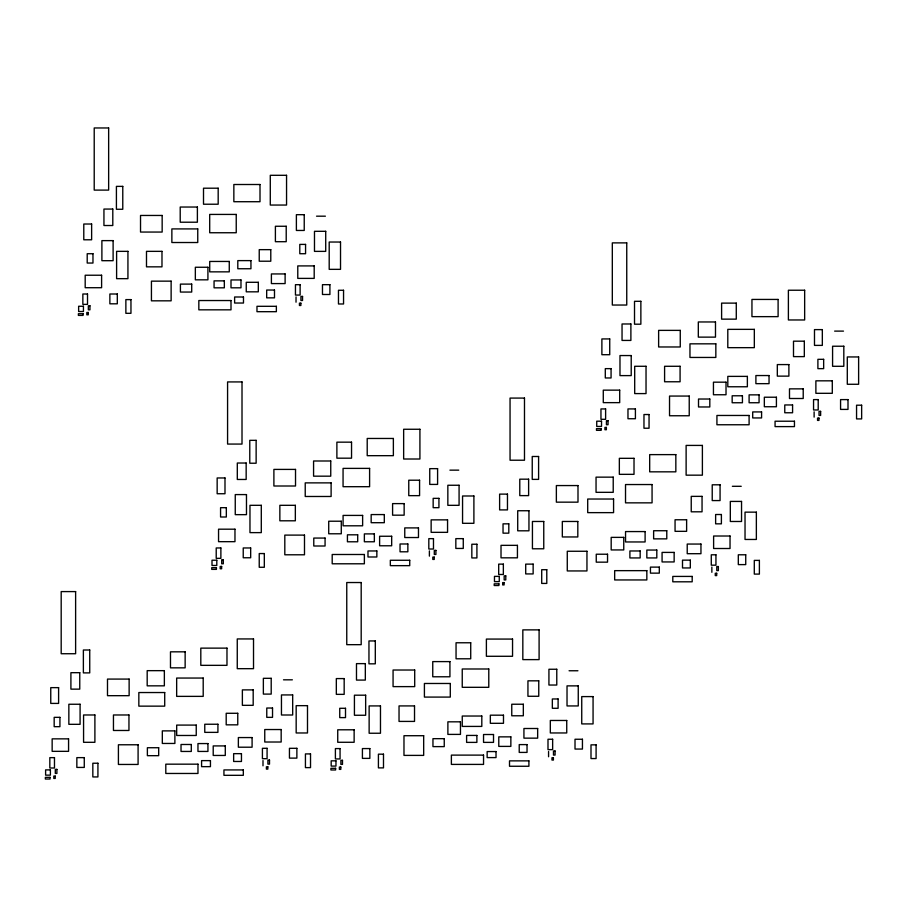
<?xml version="1.0" encoding="UTF-8"?>
<svg xmlns="http://www.w3.org/2000/svg" width="907" height="907" viewBox="0 0 907 907"><rect width="100%" height="100%" fill="white"/><g stroke="black" fill="none" stroke-linecap="round" stroke-linejoin="round"><path stroke-width="1.36" d="M316.543 216.183L325.386 216.183M834.633 331.112L843.487 331.112M449.906 470.143L458.749 470.143M732.368 486.299L741.223 486.299M569.074 670.761L577.929 670.761M283.506 679.819L292.36 679.819M814.123 411.857L814.123 417.118M711.859 567.056L711.859 572.306M548.565 751.506L548.565 756.755M429.385 550.9L429.385 556.15M296.022 296.94L296.022 302.19M262.996 760.565L262.996 765.814M108.647 127.966L94.215 127.966L94.215 190.107L108.647 190.107L108.647 127.966M286.555 175.3L270.286 175.3L270.286 205.05L286.555 205.05L286.555 175.3M260.003 184.506L233.847 184.506L233.847 201.717L260.003 201.717L260.003 184.506M122.774 186.377L116.413 186.377L116.413 209.268L122.774 209.268L122.774 186.377M218.179 188.203L203.508 188.203L203.508 204.222L218.179 204.222L218.179 188.203M197.386 207.034L180.21 207.034L180.21 222.215L197.386 222.215L197.386 207.034M112.797 209.064L103.942 209.064L103.942 225.514L112.797 225.514L112.797 209.064M236.239 214.426L209.698 214.426L209.698 232.748L236.239 232.748L236.239 214.426M304.23 214.687L296.385 214.687L296.385 230.457L304.23 230.457L304.23 214.687M162.16 215.458L140.528 215.458L140.528 232.056L162.16 232.056L162.16 215.458M91.63 224.018L83.784 224.018L83.784 239.788L91.63 239.788L91.63 224.018M286.215 226.262L275.399 226.262L275.399 241.704L286.215 241.704L286.215 226.262M197.749 228.915L171.865 228.915L171.865 242.52L197.749 242.52L197.749 228.915M325.715 231.308L314.48 231.308L314.48 251.375L325.715 251.375L325.715 231.308M113.114 240.627L101.89 240.627L101.89 260.694L113.114 260.694L113.114 240.627M340.522 242.033L329.196 242.033L329.196 269.345L340.522 269.345L340.522 242.033M626.748 242.883L612.316 242.883L612.316 305.035L626.748 305.035L626.748 242.883M305.568 244.402L299.798 244.402L299.798 253.722L305.568 253.722L305.568 244.402M270.785 249.652L259.232 249.652L259.232 261.216L270.785 261.216L270.785 249.652M127.932 251.352L116.606 251.352L116.606 278.664L127.932 278.664L127.932 251.352M161.979 251.352L146.492 251.352L146.492 266.839L161.979 266.839L161.979 251.352M92.968 253.722L87.208 253.722L87.208 263.041L92.968 263.041L92.968 253.722M250.944 260.615L237.804 260.615L237.804 268.744L250.944 268.744L250.944 260.615M229.267 261.454L209.721 261.454L209.721 271.851L229.267 271.851L229.267 261.454M314.196 265.91L297.779 265.91L297.779 278.392L314.196 278.392L314.196 265.91M207.918 267.259L195.345 267.259L195.345 279.832L207.918 279.832L207.918 267.259M285.115 273.937L271.397 273.937L271.397 283.585L285.115 283.585L285.115 273.937M101.607 275.229L85.19 275.229L85.19 287.712L101.607 287.712L101.607 275.229M240.979 279.946L231.002 279.946L231.002 287.814L240.979 287.814L240.979 279.946M224.335 280.864L214.063 280.864L214.063 287.825L224.335 287.825L224.335 280.864M171.128 281.147L151.435 281.147L151.435 300.829L171.128 300.829L171.128 281.147M258.314 282.292L246.25 282.292L246.25 291.827L258.314 291.827L258.314 282.292M191.706 284.106L180.414 284.106L180.414 292.054L191.706 292.054L191.706 284.106M300.115 284.685L295.455 284.685L295.455 295.058L300.115 295.058L300.115 284.685M329.91 284.673L322.473 284.673L322.473 294.492L329.91 294.492L329.91 284.673M274.492 290.036L266.681 290.036L266.681 297.847L274.492 297.847L274.492 290.036M343.549 290.274L338.47 290.274L338.47 303.981L343.549 303.981L343.549 290.274M804.656 290.229L788.387 290.229L788.387 319.967L804.656 319.967L804.656 290.229M87.514 294.004L82.854 294.004L82.854 304.378L87.514 304.378L87.514 294.004M117.309 294.004L109.872 294.004L109.872 303.811L117.309 303.811L117.309 294.004M302.541 296.43L300.931 296.43L300.931 300.5L302.541 300.5L302.541 296.43M243.484 296.997L234.618 296.997L234.618 303.029L243.484 303.029L243.484 296.997M778.104 299.435L751.948 299.435L751.948 316.645L778.104 316.645L778.104 299.435M130.959 299.605L125.869 299.605L125.869 313.312L130.959 313.312L130.959 299.605M231.002 300.534L198.837 300.534L198.837 309.831L231.002 309.831L231.002 300.534M640.864 301.305L634.515 301.305L634.515 324.196L640.864 324.196L640.864 301.305M736.28 303.119L721.609 303.119L721.609 319.139L736.28 319.139L736.28 303.119M300.875 303.165L299.435 303.165L299.435 305.489L300.875 305.489L300.875 303.165M89.94 305.761L88.342 305.761L88.342 309.82L89.94 309.82L89.94 305.761M83.433 306.26L78.637 306.26L78.637 311.52L83.433 311.52L83.433 306.26M276.363 306.305L256.976 306.305L256.976 311.691L276.363 311.691L276.363 306.305M88.274 312.484L86.834 312.484L86.834 314.808L88.274 314.808L88.274 312.484M83.07 313.72L78.387 313.72L78.387 315.409L83.07 315.409L83.07 313.72M715.487 321.962L698.311 321.962L698.311 337.132L715.487 337.132L715.487 321.962M630.887 323.98L622.043 323.98L622.043 340.431L630.887 340.431L630.887 323.98M754.329 329.354L727.799 329.354L727.799 347.664L754.329 347.664L754.329 329.354M822.332 329.615L814.486 329.615L814.486 345.386L822.332 345.386L822.332 329.615M680.261 330.375L658.629 330.375L658.629 346.973L680.261 346.973L680.261 330.375M609.731 338.935L601.885 338.935L601.885 354.705L609.731 354.705L609.731 338.935M804.316 341.179L793.5 341.179L793.5 356.621L804.316 356.621L804.316 341.179M715.838 343.832L689.966 343.832L689.966 357.449L715.838 357.449L715.838 343.832M843.816 346.225L832.581 346.225L832.581 366.292L843.816 366.292L843.816 346.225M631.215 355.555L619.98 355.555L619.98 375.611L631.215 375.611L631.215 355.555M858.623 356.95L847.297 356.95L847.297 384.273L858.623 384.273L858.623 356.95M823.658 359.319L817.899 359.319L817.899 368.65L823.658 368.65L823.658 359.319M788.886 364.58L777.322 364.58L777.322 376.133L788.886 376.133L788.886 364.58M646.033 366.281L634.696 366.281L634.696 393.593L646.033 393.593L646.033 366.281M680.08 366.281L664.593 366.281L664.593 381.768L680.08 381.768L680.08 366.281M611.069 368.639L605.298 368.639L605.298 377.97L611.069 377.97L611.069 368.639M769.045 375.543L755.894 375.543L755.894 383.661L769.045 383.661L769.045 375.543M747.368 376.382L727.811 376.382L727.811 386.767L747.368 386.767L747.368 376.382M832.297 380.827L815.881 380.827L815.881 393.309L832.297 393.309L832.297 380.827M242.01 381.926L227.578 381.926L227.578 444.067L242.01 444.067L242.01 381.926M726.019 382.176L713.446 382.176L713.446 394.749L726.019 394.749L726.019 382.176M803.217 388.854L789.487 388.854L789.487 398.502L803.217 398.502L803.217 388.854M619.696 390.146L603.28 390.146L603.28 402.64L619.696 402.64L619.696 390.146M759.068 394.862L749.103 394.862L749.103 402.742L759.068 402.742L759.068 394.862M742.436 395.781L732.164 395.781L732.164 402.753L742.436 402.753L742.436 395.781M689.229 396.064L669.536 396.064L669.536 415.757L689.229 415.757L689.229 396.064M776.415 397.221L764.34 397.221L764.34 406.744L776.415 406.744L776.415 397.221M524.484 398.082L510.051 398.082L510.051 460.223L524.484 460.223L524.484 398.082M709.807 399.023L698.515 399.023L698.515 406.971L709.807 406.971L709.807 399.023M818.205 399.602L813.556 399.602L813.556 409.975L818.205 409.975L818.205 399.602M848 399.602L840.574 399.602L840.574 409.408L848 409.408L848 399.602M792.582 404.953L784.77 404.953L784.77 412.764L792.582 412.764L792.582 404.953M861.65 405.202L856.559 405.202L856.559 418.909L861.65 418.909L861.65 405.202M605.615 408.932L600.956 408.932L600.956 419.306L605.615 419.306L605.615 408.932M635.41 408.921L627.973 408.921L627.973 418.739L635.41 418.739L635.41 408.921M820.631 411.359L819.032 411.359L819.032 415.417L820.631 415.417L820.631 411.359M761.585 411.925L752.708 411.925L752.708 417.946L761.585 417.946L761.585 411.925M649.049 414.522L643.97 414.522L643.97 428.229L649.049 428.229L649.049 414.522M749.103 415.463L716.927 415.463L716.927 424.759L749.103 424.759L749.103 415.463M818.964 418.082L817.536 418.082L817.536 420.406L818.964 420.406L818.964 418.082M608.041 420.678L606.432 420.678L606.432 424.737L608.041 424.737L608.041 420.678M601.522 421.188L596.738 421.188L596.738 426.437L601.522 426.437L601.522 421.188M794.453 421.222L775.066 421.222L775.066 426.607L794.453 426.607L794.453 421.222M606.375 427.401L604.935 427.401L604.935 429.725L606.375 429.725L606.375 427.401M601.171 428.648L596.477 428.648L596.477 430.326L601.171 430.326L601.171 428.648M419.918 429.26L403.649 429.26L403.649 459.01L419.918 459.01L419.918 429.26M393.366 438.466L367.21 438.466L367.21 455.677L393.366 455.677L393.366 438.466M256.137 440.337L249.776 440.337L249.776 463.228L256.137 463.228L256.137 440.337M351.542 442.163L336.882 442.163L336.882 458.182L351.542 458.182L351.542 442.163M702.392 445.416L686.123 445.416L686.123 475.166L702.392 475.166L702.392 445.416M675.84 454.622L649.684 454.622L649.684 471.833L675.84 471.833L675.84 454.622M538.599 456.493L532.239 456.493L532.239 479.384L538.599 479.384L538.599 456.493M634.016 458.318L619.345 458.318L619.345 474.338L634.016 474.338L634.016 458.318M330.749 460.994L313.573 460.994L313.573 476.175L330.749 476.175L330.749 460.994M246.16 463.024L237.305 463.024L237.305 479.463L246.16 479.463L246.16 463.024M369.603 468.386L343.061 468.386L343.061 486.696L369.603 486.696L369.603 468.386M437.593 468.647L429.748 468.647L429.748 484.417L437.593 484.417L437.593 468.647M295.523 469.407L273.891 469.407L273.891 486.005L295.523 486.005L295.523 469.407M613.223 477.15L596.046 477.15L596.046 492.331L613.223 492.331L613.223 477.15M224.993 477.966L217.158 477.966L217.158 493.737L224.993 493.737L224.993 477.966M528.622 479.179L519.779 479.179L519.779 495.619L528.622 495.619L528.622 479.179M419.578 480.211L408.762 480.211L408.762 495.653L419.578 495.653L419.578 480.211M331.112 482.875L305.228 482.875L305.228 496.48L331.112 496.48L331.112 482.875M652.065 484.542L625.524 484.542L625.524 502.852L652.065 502.852L652.065 484.542M720.067 484.803L712.222 484.803L712.222 500.573L720.067 500.573L720.067 484.803M459.078 485.256L447.843 485.256L447.843 505.324L459.078 505.324L459.078 485.256M577.997 485.562L556.365 485.562L556.365 502.161L577.997 502.161L577.997 485.562M507.467 494.122L499.621 494.122L499.621 509.904L507.467 509.904L507.467 494.122M246.477 494.587L235.253 494.587L235.253 514.654L246.477 514.654L246.477 494.587M473.896 495.993L462.559 495.993L462.559 523.305L473.896 523.305L473.896 495.993M702.052 496.367L691.236 496.367L691.236 511.809L702.052 511.809L702.052 496.367M438.931 498.351L433.161 498.351L433.161 507.682L438.931 507.682L438.931 498.351M613.574 499.031L587.702 499.031L587.702 512.636L613.574 512.636L613.574 499.031M741.541 501.424L730.316 501.424L730.316 521.48L741.541 521.48L741.541 501.424M404.148 503.612L392.595 503.612L392.595 515.176L404.148 515.176L404.148 503.612M261.295 505.312L249.969 505.312L249.969 532.624L261.295 532.624L261.295 505.312M295.342 505.312L279.855 505.312L279.855 520.799L295.342 520.799L295.342 505.312M226.331 507.682L220.571 507.682L220.571 517.001L226.331 517.001L226.331 507.682M528.951 510.743L517.716 510.743L517.716 530.81L528.951 530.81L528.951 510.743M756.359 512.149L745.032 512.149L745.032 539.461L756.359 539.461L756.359 512.149M384.307 514.575L371.167 514.575L371.167 522.704L384.307 522.704L384.307 514.575M721.394 514.507L715.634 514.507L715.634 523.838L721.394 523.838L721.394 514.507M362.63 515.414L343.084 515.414L343.084 525.799L362.63 525.799L362.63 515.414M447.559 519.858L431.142 519.858L431.142 532.341L447.559 532.341L447.559 519.858M686.622 519.768L675.057 519.768L675.057 531.332L686.622 531.332L686.622 519.768M341.281 521.219L328.719 521.219L328.719 533.781L341.281 533.781L341.281 521.219M543.758 521.468L532.432 521.468L532.432 548.78L543.758 548.78L543.758 521.468M577.816 521.468L562.329 521.468L562.329 536.955L577.816 536.955L577.816 521.468M508.804 523.838L503.034 523.838L503.034 533.157L508.804 533.157L508.804 523.838M418.478 527.897L404.76 527.897L404.76 537.534L418.478 537.534L418.478 527.897M234.97 529.189L218.553 529.189L218.553 541.672L234.97 541.672L234.97 529.189M666.781 530.731L653.63 530.731L653.63 538.86L666.781 538.86L666.781 530.731M645.104 531.57L625.547 531.57L625.547 541.955L645.104 541.955L645.104 531.57M374.342 533.894L364.365 533.894L364.365 541.774L374.342 541.774L374.342 533.894M357.698 534.813L347.426 534.813L347.426 541.785L357.698 541.785L357.698 534.813M304.491 535.107L284.809 535.107L284.809 554.789L304.491 554.789L304.491 535.107M730.033 536.014L713.616 536.014L713.616 548.508L730.033 548.508L730.033 536.014M391.677 536.252L379.614 536.252L379.614 545.776L391.677 545.776L391.677 536.252M623.755 537.375L611.182 537.375L611.182 549.937L623.755 549.937L623.755 537.375M325.069 538.066L313.777 538.066L313.777 546.003L325.069 546.003L325.069 538.066M433.478 538.645L428.818 538.645L428.818 549.018L433.478 549.018L433.478 538.645M463.273 538.633L455.836 538.633L455.836 548.44L463.273 548.44L463.273 538.633M407.855 543.985L400.044 543.985L400.044 551.796L407.855 551.796L407.855 543.985M700.952 544.053L687.223 544.053L687.223 553.701L700.952 553.701L700.952 544.053M476.912 544.234L471.833 544.234L471.833 557.941L476.912 557.941L476.912 544.234M517.432 545.345L501.015 545.345L501.015 557.828L517.432 557.828L517.432 545.345M220.877 547.964L216.217 547.964L216.217 558.338L220.877 558.338L220.877 547.964M250.672 547.964L243.235 547.964L243.235 557.771L250.672 557.771L250.672 547.964M656.804 550.05L646.838 550.05L646.838 557.93L656.804 557.93L656.804 550.05M435.904 550.39L434.294 550.39L434.294 554.449L435.904 554.449L435.904 550.39M376.847 550.957L367.981 550.957L367.981 556.989L376.847 556.989L376.847 550.957M640.172 550.968L629.889 550.968L629.889 557.941L640.172 557.941L640.172 550.968M586.954 551.263L567.272 551.263L567.272 570.945L586.954 570.945L586.954 551.263M674.15 552.408L662.076 552.408L662.076 561.943L674.15 561.943L674.15 552.408M264.322 553.553L259.232 553.553L259.232 567.272L264.322 567.272L264.322 553.553M607.543 554.222L596.25 554.222L596.25 562.159L607.543 562.159L607.543 554.222M364.365 554.494L332.2 554.494L332.2 563.791L364.365 563.791L364.365 554.494M715.94 554.801L711.281 554.801L711.281 565.174L715.94 565.174L715.94 554.801M745.735 554.789L738.309 554.789L738.309 564.608L745.735 564.608L745.735 554.789M434.238 557.113L432.798 557.113L432.798 559.438L434.238 559.438L434.238 557.113M223.303 559.71L221.705 559.71L221.705 563.78L223.303 563.78L223.303 559.71M216.796 560.22L212 560.22L212 565.469L216.796 565.469L216.796 560.22M409.726 560.265L390.339 560.265L390.339 565.651L409.726 565.651L409.726 560.265M690.318 560.141L682.506 560.141L682.506 567.952L690.318 567.952L690.318 560.141M759.386 560.39L754.295 560.39L754.295 574.097L759.386 574.097L759.386 560.39M503.351 564.12L498.691 564.12L498.691 574.494L503.351 574.494L503.351 564.12M533.146 564.12L525.709 564.12L525.709 573.927L533.146 573.927L533.146 564.12M221.637 566.444L220.197 566.444L220.197 568.768L221.637 568.768L221.637 566.444M718.367 566.546L716.768 566.546L716.768 570.605L718.367 570.605L718.367 566.546M659.31 567.113L650.444 567.113L650.444 573.145L659.31 573.145L659.31 567.113M216.433 567.68L211.75 567.68L211.75 569.369L216.433 569.369L216.433 567.68M546.785 569.709L541.706 569.709L541.706 583.428L546.785 583.428L546.785 569.709M646.838 570.65L614.663 570.65L614.663 579.947L646.838 579.947L646.838 570.65M716.7 573.269L715.272 573.269L715.272 575.594L716.7 575.594L716.7 573.269M505.777 575.866L504.167 575.866L504.167 579.936L505.777 579.936L505.777 575.866M499.258 576.376L494.474 576.376L494.474 581.625L499.258 581.625L499.258 576.376M692.188 576.421L672.801 576.421L672.801 581.806L692.188 581.806L692.188 576.421M361.19 582.532L346.757 582.532L346.757 644.673L361.19 644.673L361.19 582.532M504.111 582.6L502.671 582.6L502.671 584.924L504.111 584.924L504.111 582.6M498.907 583.836L494.213 583.836L494.213 585.525L498.907 585.525L498.907 583.836M75.621 591.591L61.188 591.591L61.188 653.732L75.621 653.732L75.621 591.591M539.098 629.877L522.829 629.877L522.829 659.616L539.098 659.616L539.098 629.877M253.518 638.936L237.26 638.936L237.26 668.674L253.518 668.674L253.518 638.936M512.546 639.072L486.39 639.072L486.39 656.283L512.546 656.283L512.546 639.072M375.305 640.943L368.956 640.943L368.956 663.833L375.305 663.833L375.305 640.943M470.722 642.768L456.051 642.768L456.051 658.788L470.722 658.788L470.722 642.768M226.977 648.131L200.81 648.131L200.81 665.341L226.977 665.341L226.977 648.131M89.736 650.002L83.376 650.002L83.376 672.892L89.736 672.892L89.736 650.002M185.141 651.827L170.482 651.827L170.482 667.847L185.141 667.847L185.141 651.827M449.929 661.6L432.752 661.6L432.752 676.781L449.929 676.781L449.929 661.6M365.328 663.629L356.485 663.629L356.485 680.08L365.328 680.08L365.328 663.629M488.782 668.992L462.241 668.992L462.241 687.313L488.782 687.313L488.782 668.992M556.773 669.253L548.928 669.253L548.928 685.034L556.773 685.034L556.773 669.253M414.703 670.024L393.071 670.024L393.071 686.622L414.703 686.622L414.703 670.024M164.36 670.658L147.183 670.658L147.183 685.839L164.36 685.839L164.36 670.658M79.759 672.688L70.905 672.688L70.905 689.139L79.759 689.139L79.759 672.688M203.202 678.051L176.661 678.051L176.661 696.372L203.202 696.372L203.202 678.051M271.204 678.311L263.359 678.311L263.359 694.093L271.204 694.093L271.204 678.311M344.172 678.583L336.327 678.583L336.327 694.354L344.172 694.354L344.172 678.583M129.134 679.082L107.491 679.082L107.491 695.68L129.134 695.68L129.134 679.082M538.758 680.828L527.942 680.828L527.942 696.27L538.758 696.27L538.758 680.828M450.291 683.481L424.408 683.481L424.408 697.086L450.291 697.086L450.291 683.481M578.258 685.873L567.022 685.873L567.022 705.941L578.258 705.941L578.258 685.873M58.604 687.642L50.758 687.642L50.758 703.413L58.604 703.413L58.604 687.642M253.189 689.887L242.373 689.887L242.373 705.329L253.189 705.329L253.189 689.887M164.711 692.54L138.839 692.54L138.839 706.145L164.711 706.145L164.711 692.54M292.678 694.932L281.453 694.932L281.453 714.999L292.678 714.999L292.678 694.932M365.657 695.193L354.422 695.193L354.422 715.26L365.657 715.26L365.657 695.193M593.065 696.599L581.738 696.599L581.738 723.911L593.065 723.911L593.065 696.599M558.1 698.968L552.34 698.968L552.34 708.288L558.1 708.288L558.1 698.968M80.088 704.251L68.853 704.251L68.853 724.319L80.088 724.319L80.088 704.251M523.328 704.229L511.763 704.229L511.763 715.782L523.328 715.782L523.328 704.229M307.496 705.657L296.17 705.657L296.17 732.969L307.496 732.969L307.496 705.657M380.475 705.918L369.138 705.918L369.138 733.241L380.475 733.241L380.475 705.918M414.522 705.918L399.035 705.918L399.035 721.416L414.522 721.416L414.522 705.918M272.531 708.027L266.771 708.027L266.771 717.346L272.531 717.346L272.531 708.027M345.51 708.288L339.74 708.288L339.74 717.618L345.51 717.618L345.51 708.288M237.759 713.287L226.194 713.287L226.194 724.84L237.759 724.84L237.759 713.287M94.895 714.977L83.569 714.977L83.569 742.3L94.895 742.3L94.895 714.977M128.953 714.977L113.454 714.977L113.454 730.475L128.953 730.475L128.953 714.977M503.487 715.181L490.336 715.181L490.336 723.31L503.487 723.31L503.487 715.181M481.81 716.031L462.253 716.031L462.253 726.416L481.81 726.416L481.81 716.031M59.93 717.346L54.171 717.346L54.171 726.677L59.93 726.677L59.93 717.346M566.739 720.475L550.322 720.475L550.322 732.958L566.739 732.958L566.739 720.475M460.461 721.825L447.888 721.825L447.888 734.398L460.461 734.398L460.461 721.825M217.918 724.24L204.767 724.24L204.767 732.368L217.918 732.368L217.918 724.24M196.241 725.09L176.684 725.09L176.684 735.475L196.241 735.475L196.241 725.09M537.658 728.502L523.929 728.502L523.929 738.151L537.658 738.151L537.658 728.502M281.17 729.534L264.753 729.534L264.753 742.017L281.17 742.017L281.17 729.534M354.138 729.795L337.733 729.795L337.733 742.277L354.138 742.277L354.138 729.795M174.881 730.883L162.319 730.883L162.319 743.457L174.881 743.457L174.881 730.883M493.521 734.511L483.544 734.511L483.544 742.38L493.521 742.38L493.521 734.511M476.878 735.43L466.606 735.43L466.606 742.391L476.878 742.391L476.878 735.43M423.671 735.713L403.978 735.713L403.978 755.395L423.671 755.395L423.671 735.713M510.856 736.858L498.782 736.858L498.782 746.393L510.856 746.393L510.856 736.858M252.089 737.561L238.36 737.561L238.36 747.209L252.089 747.209L252.089 737.561M444.249 738.672L432.956 738.672L432.956 746.62L444.249 746.62L444.249 738.672M68.569 738.854L52.153 738.854L52.153 751.336L68.569 751.336L68.569 738.854M552.646 739.25L547.998 739.25L547.998 749.624L552.646 749.624L552.646 739.25M582.441 739.25L575.015 739.25L575.015 749.057L582.441 749.057L582.441 739.25M207.941 743.57L197.964 743.57L197.964 751.438L207.941 751.438L207.941 743.57M191.298 744.488L181.026 744.488L181.026 751.449L191.298 751.449L191.298 744.488M527.035 744.602L519.223 744.602L519.223 752.413L527.035 752.413L527.035 744.602M138.091 744.772L118.409 744.772L118.409 764.454L138.091 764.454L138.091 744.772M596.092 744.851L591.001 744.851L591.001 758.558L596.092 758.558L596.092 744.851M225.287 745.917L213.213 745.917L213.213 755.452L225.287 755.452L225.287 745.917M158.68 747.731L147.376 747.731L147.376 755.678L158.68 755.678L158.68 747.731M267.077 748.309L262.418 748.309L262.418 758.683L267.077 758.683L267.077 748.309M296.872 748.309L289.446 748.309L289.446 758.116L296.872 758.116L296.872 748.309M340.057 748.581L335.397 748.581L335.397 758.944L340.057 758.944L340.057 748.581M369.852 748.57L362.415 748.57L362.415 758.377L369.852 758.377L369.852 748.57M555.084 750.996L553.474 750.996L553.474 755.066L555.084 755.066L555.084 750.996M496.027 751.563L487.15 751.563L487.15 757.594L496.027 757.594L496.027 751.563M241.455 753.66L233.643 753.66L233.643 761.472L241.455 761.472L241.455 753.66M310.523 753.91L305.432 753.91L305.432 767.617L310.523 767.617L310.523 753.91M383.491 754.171L378.412 754.171L378.412 767.878L383.491 767.878L383.491 754.171M483.544 755.112L451.38 755.112L451.38 764.408L483.544 764.408L483.544 755.112M54.477 757.64L49.828 757.64L49.828 768.002L54.477 768.002L54.477 757.64M84.272 757.628L76.846 757.628L76.846 767.435L84.272 767.435L84.272 757.628M553.406 757.73L551.978 757.73L551.978 760.055L553.406 760.055L553.406 757.73M269.504 760.055L267.905 760.055L267.905 764.125L269.504 764.125L269.504 760.055M342.483 760.327L340.885 760.327L340.885 764.386L342.483 764.386L342.483 760.327M210.447 760.622L201.581 760.622L201.581 766.653L210.447 766.653L210.447 760.622M335.964 760.837L331.18 760.837L331.18 766.086L335.964 766.086L335.964 760.837M528.906 760.871L509.507 760.871L509.507 766.256L528.906 766.256L528.906 760.871M97.922 763.229L92.831 763.229L92.831 776.936L97.922 776.936L97.922 763.229M197.975 764.17L165.8 764.17L165.8 773.467L197.975 773.467L197.975 764.17M267.837 766.789L266.397 766.789L266.397 769.113L267.837 769.113L267.837 766.789M340.817 767.05L339.377 767.05L339.377 769.374L340.817 769.374L340.817 767.05M335.613 768.297L330.919 768.297L330.919 769.975L335.613 769.975L335.613 768.297M56.903 769.385L55.304 769.385L55.304 773.444L56.903 773.444L56.903 769.385M50.395 769.896L45.611 769.896L45.611 775.145L50.395 775.145L50.395 769.896M243.325 769.93L223.938 769.93L223.938 775.315L243.325 775.315L243.325 769.93M55.236 776.109L53.808 776.109L53.808 778.433L55.236 778.433L55.236 776.109M50.044 777.356L45.35 777.356L45.35 779.034L50.044 779.034L50.044 777.356"/></g></svg>
